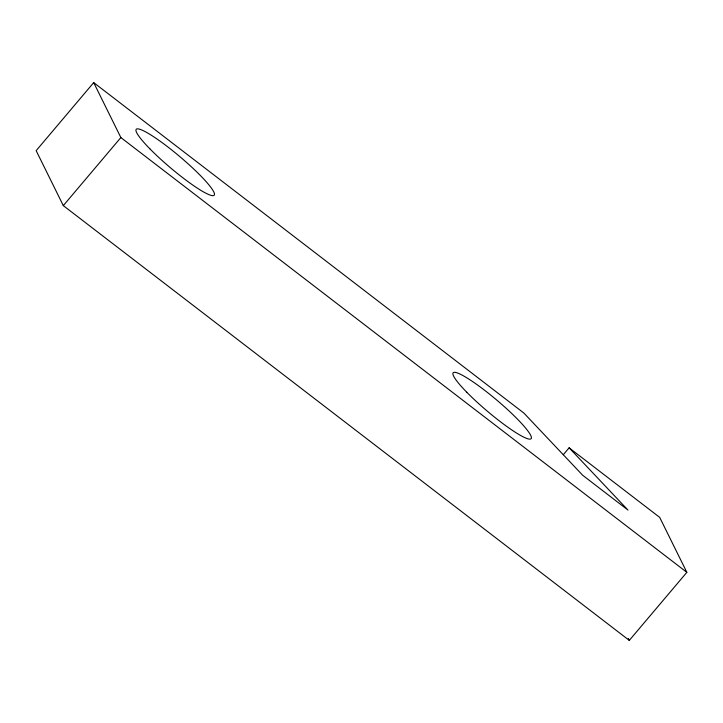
<?xml version="1.0" encoding="UTF-8"?>
<svg xmlns="http://www.w3.org/2000/svg" width="723" height="723" viewBox="0 0 723 723"><rect width="100%" height="100%" fill="white"/><g stroke="black" fill="none" stroke-linecap="round" stroke-linejoin="round"><path stroke-width="1.08" d="M569.128 447.817L627.989 510.077L582.711 475.291L523.85 413.032L93.701 82.603L36.15 150.664L63.308 205.621L629.299 640.397L686.85 572.336L659.692 517.379L569.128 447.817L563.298 454.704M63.308 205.621L120.858 137.56L93.701 82.603M120.858 137.56L686.85 572.336M628.314 638.4L629.299 640.397M466.769 392.237A51.026 7.284 40.2 0 0 530.772 438.951A51.026 7.284 40.2 0 0 478.915 386.01A51.026 7.284 40.2 0 0 466.769 392.237M149.815 148.757A51.026 7.284 40.2 0 0 213.818 195.481A51.026 7.284 40.2 0 0 161.961 142.53A51.026 7.284 40.2 0 0 149.815 148.757"/></g></svg>
